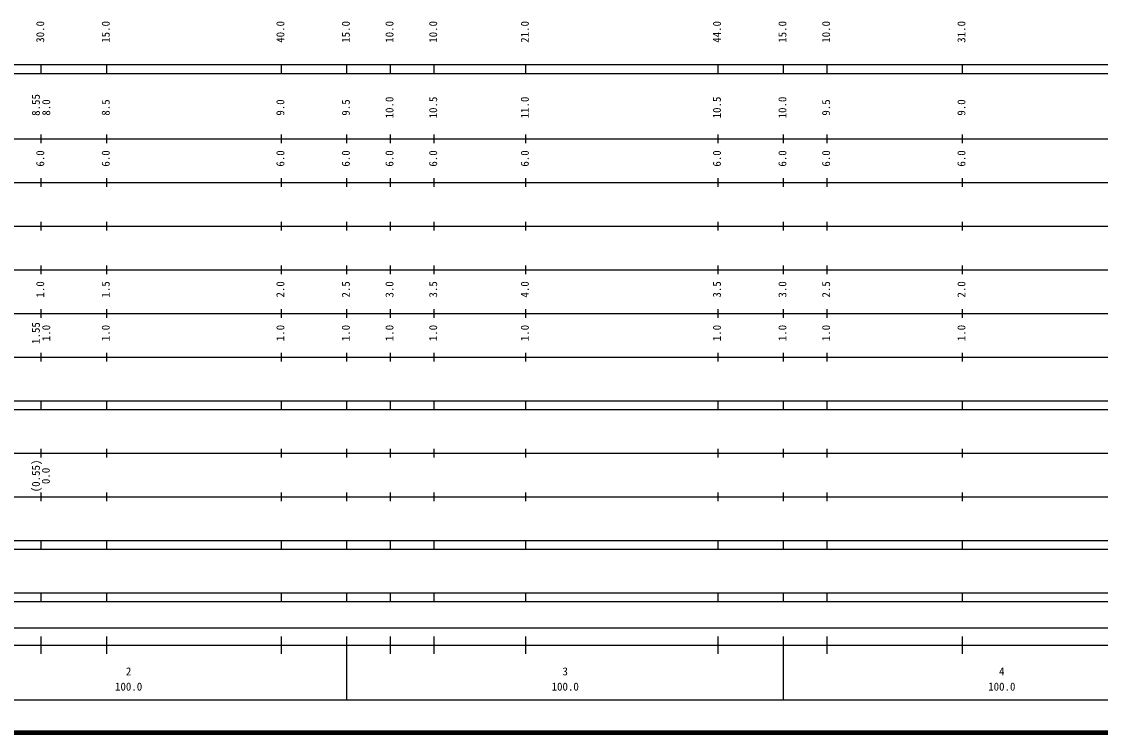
# Model space of a CAD drawing. Units: millimetres on the paper, enlarged 1000 times. Extents: x 40000 to 680000, y 20000 to 380000.
# Drawn here: x 193480 to 440590, y 20000 to 182862 of the extents above; entities that cross this region are included whole.
import ezdxf
from ezdxf.enums import TextEntityAlignment as Align

# ---------------------------------------------------------------- set-up
doc = ezdxf.new("R2010")
doc.units = ezdxf.units.MM
doc.header["$LTSCALE"] = 1000
doc.layers.add('M-TTL', color=2, linetype='Continuous', lineweight=140)
doc.layers.add('M-TTL-BAND', color=7, linetype='Continuous', lineweight=25)
doc.styles.add('ＭＳ ゴシック', font='')
doc.styles.get('ＭＳ ゴシック').set_extended_font_data('MS Gothic')

msp = doc.modelspace()

# ---------------------------------------------------------------- linework, layer by layer
at = {"layer": 'M-TTL'}
msp.add_line((40000, 20000), (680000, 20000), dxfattribs=at)
at = {"layer": 'M-TTL-BAND'}
for p, q in [((40000, 173000), (579000, 173000)), ((198000, 171000), (198000, 173000)), ((213000, 171000), (213000, 173000)), ((253000, 171000), (253000, 173000)), ((268000, 171000), (268000, 173000)), ((278000, 171000), (278000, 173000)), ((288000, 171000), (288000, 173000)), ((309000, 171000), (309000, 173000)), ((353000, 171000), (353000, 173000)), ((368000, 171000), (368000, 173000)), ((378000, 171000), (378000, 173000)), ((409000, 171000), (409000, 173000)), ((40000, 171000), (579000, 171000)), ((40000, 156000), (579000, 156000)), ((198000, 155000), (198000, 157000)), ((213000, 155000), (213000, 157000)), ((253000, 155000), (253000, 157000)), ((268000, 155000), (268000, 157000)), ((278000, 155000), (278000, 157000)), ((288000, 155000), (288000, 157000)), ((309000, 155000), (309000, 157000)), ((353000, 155000), (353000, 157000)), ((368000, 155000), (368000, 157000)), ((378000, 155000), (378000, 157000)), ((409000, 155000), (409000, 157000)), ((46000, 146000), (579000, 146000)), ((198000, 145000), (198000, 147000)), ((213000, 145000), (213000, 147000)), ((253000, 145000), (253000, 147000)), ((268000, 145000), (268000, 147000)), ((278000, 145000), (278000, 147000)), ((288000, 145000), (288000, 147000)), ((309000, 145000), (309000, 147000)), ((353000, 145000), (353000, 147000)), ((368000, 145000), (368000, 147000)), ((378000, 145000), (378000, 147000)), ((409000, 145000), (409000, 147000)), ((52000, 136000), (579000, 136000)), ((198000, 135000), (198000, 137000)), ((213000, 135000), (213000, 137000)), ((253000, 135000), (253000, 137000)), ((268000, 135000), (268000, 137000)), ((278000, 135000), (278000, 137000)), ((288000, 135000), (288000, 137000)), ((309000, 135000), (309000, 137000)), ((353000, 135000), (353000, 137000)), ((368000, 135000), (368000, 137000)), ((378000, 135000), (378000, 137000)), ((409000, 135000), (409000, 137000)), ((198000, 125000), (198000, 127000)), ((213000, 125000), (213000, 127000)), ((253000, 125000), (253000, 127000)), ((268000, 125000), (268000, 127000)), ((278000, 125000), (278000, 127000)), ((288000, 125000), (288000, 127000)), ((309000, 125000), (309000, 127000)), ((353000, 125000), (353000, 127000)), ((368000, 125000), (368000, 127000)), ((378000, 125000), (378000, 127000)), ((409000, 125000), (409000, 127000)), ((46000, 126000), (579000, 126000)), ((198000, 115000), (198000, 117000)), ((213000, 115000), (213000, 117000)), ((253000, 115000), (253000, 117000)), ((268000, 115000), (268000, 117000)), ((278000, 115000), (278000, 117000)), ((288000, 115000), (288000, 117000)), ((309000, 115000), (309000, 117000)), ((353000, 115000), (353000, 117000)), ((368000, 115000), (368000, 117000)), ((378000, 115000), (378000, 117000)), ((409000, 115000), (409000, 117000)), ((52000, 116000), (579000, 116000)), ((198000, 105000), (198000, 107000)), ((213000, 105000), (213000, 107000)), ((253000, 105000), (253000, 107000)), ((268000, 105000), (268000, 107000)), ((278000, 105000), (278000, 107000)), ((288000, 105000), (288000, 107000)), ((309000, 105000), (309000, 107000)), ((353000, 105000), (353000, 107000)), ((368000, 105000), (368000, 107000)), ((378000, 105000), (378000, 107000)), ((409000, 105000), (409000, 107000)), ((46000, 106000), (579000, 106000)), ((40000, 96000), (579000, 96000)), ((40000, 94000), (579000, 94000)), ((198000, 94000), (198000, 96000)), ((213000, 94000), (213000, 96000)), ((253000, 94000), (253000, 96000)), ((268000, 94000), (268000, 96000)), ((278000, 94000), (278000, 96000)), ((288000, 94000), (288000, 96000)), ((309000, 94000), (309000, 96000)), ((353000, 94000), (353000, 96000)), ((368000, 94000), (368000, 96000)), ((378000, 94000), (378000, 96000)), ((409000, 94000), (409000, 96000)), ((198000, 83000), (198000, 85000)), ((213000, 83000), (213000, 85000)), ((253000, 83000), (253000, 85000)), ((268000, 83000), (268000, 85000)), ((278000, 83000), (278000, 85000)), ((288000, 83000), (288000, 85000)), ((309000, 83000), (309000, 85000)), ((353000, 83000), (353000, 85000)), ((368000, 83000), (368000, 85000)), ((378000, 83000), (378000, 85000)), ((409000, 83000), (409000, 85000)), ((49000, 84000), (579000, 84000)), ((198000, 73000), (198000, 75000)), ((213000, 73000), (213000, 75000)), ((253000, 73000), (253000, 75000)), ((268000, 73000), (268000, 75000)), ((278000, 73000), (278000, 75000)), ((288000, 73000), (288000, 75000)), ((309000, 73000), (309000, 75000)), ((353000, 73000), (353000, 75000)), ((368000, 73000), (368000, 75000)), ((378000, 73000), (378000, 75000)), ((409000, 73000), (409000, 75000)), ((40000, 74000), (579000, 74000)), ((40000, 64000), (579000, 64000)), ((40000, 62000), (579000, 62000)), ((198000, 62000), (198000, 64000)), ((213000, 62000), (213000, 64000)), ((253000, 62000), (253000, 64000)), ((268000, 62000), (268000, 64000)), ((278000, 62000), (278000, 64000)), ((288000, 62000), (288000, 64000)), ((309000, 62000), (309000, 64000)), ((353000, 62000), (353000, 64000)), ((368000, 62000), (368000, 64000)), ((378000, 62000), (378000, 64000)), ((409000, 62000), (409000, 64000)), ((40000, 52000), (579000, 52000)), ((198000, 50000), (198000, 52000)), ((213000, 50000), (213000, 52000)), ((253000, 50000), (253000, 52000)), ((268000, 50000), (268000, 52000)), ((278000, 50000), (278000, 52000)), ((288000, 50000), (288000, 52000)), ((309000, 50000), (309000, 52000)), ((353000, 50000), (353000, 52000)), ((368000, 50000), (368000, 52000)), ((378000, 50000), (378000, 52000)), ((409000, 50000), (409000, 52000)), ((40000, 50000), (579000, 50000)), ((71000, 44000), (565000, 44000)), ((40000, 40000), (579000, 40000)), ((198000, 38000), (198000, 42000)), ((213000, 38000), (213000, 42000)), ((253000, 38000), (253000, 42000)), ((268000, 27500), (268000, 42000)), ((278000, 38000), (278000, 42000)), ((288000, 38000), (288000, 42000)), ((309000, 38000), (309000, 42000)), ((353000, 38000), (353000, 42000)), ((368000, 27500), (368000, 42000)), ((378000, 38000), (378000, 42000)), ((409000, 38000), (409000, 42000)), ((68000, 27500), (579000, 27500))]:
    msp.add_line(p, q, dxfattribs=at)

# ---------------------------------------------------------------- texts
at = {"layer": 'M-TTL-BAND', "style": 'ＭＳ ゴシック'}
for s, p in [('30.0', (199210, 180500)), ('15.0', (214210, 180500)), ('40.0', (254210, 180500)), ('15.0', (269210, 180500)), ('10.0', (279210, 180500)), ('10.0', (289210, 180500)), ('21.0', (310210, 180500)), ('44.0', (354210, 180500)), ('15.0', (369210, 180500)), ('10.0', (379210, 180500)), ('31.0', (410210, 180500)), ('8.55', (198210, 163759)), ('8.0', (200580, 163174)), ('8.5', (214210, 163174)), ('9.0', (254210, 163174)), ('9.5', (269210, 163174)), ('10.0', (279210, 163174)), ('10.5', (289210, 163174)), ('11.0', (310210, 163174)), ('10.5', (354210, 163174)), ('10.0', (369210, 163174)), ('9.5', (379210, 163174)), ('9.0', (410210, 163174)), ('6.0', (199210, 151500)), ('6.0', (214210, 151500)), ('6.0', (254210, 151500)), ('6.0', (269210, 151500)), ('6.0', (279210, 151500)), ('6.0', (289210, 151500)), ('6.0', (310210, 151500)), ('6.0', (354210, 151500)), ('6.0', (369210, 151500)), ('6.0', (379210, 151500)), ('6.0', (410210, 151500)), ('1.0', (199210, 121500)), ('1.5', (214210, 121500)), ('2.0', (254210, 121500)), ('2.5', (269210, 121500)), ('3.0', (279210, 121500)), ('3.5', (289210, 121500)), ('4.0', (310210, 121500)), ('3.5', (354210, 121500)), ('3.0', (369210, 121500)), ('2.5', (379210, 121500)), ('2.0', (410210, 121500)), ('1.55', (198210, 111500)), ('1.0', (200580, 111500)), ('1.0', (214210, 111500)), ('1.0', (254210, 111500)), ('1.0', (269210, 111500)), ('1.0', (279210, 111500)), ('1.0', (289210, 111500)), ('1.0', (310210, 111500)), ('1.0', (354210, 111500)), ('1.0', (369210, 111500)), ('1.0', (379210, 111500)), ('1.0', (410210, 111500)), ('(0.55)', (198210, 78764)), ('0.0', (200488, 78764))]:
    msp.add_text(s, height=1833, rotation=90, dxfattribs=at).set_placement(p, align=Align.BOTTOM_CENTER)
for s, p in [('2', (218000, 32523)), ('3', (318000, 32523)), ('4', (418000, 32523)), ('100.0', (218000, 29033)), ('100.0', (318000, 29033)), ('100.0', (418000, 29033))]:
    msp.add_text(s, height=1833, dxfattribs=at).set_placement(p, align=Align.BOTTOM_CENTER)

doc.saveas('drawing.dxf')
